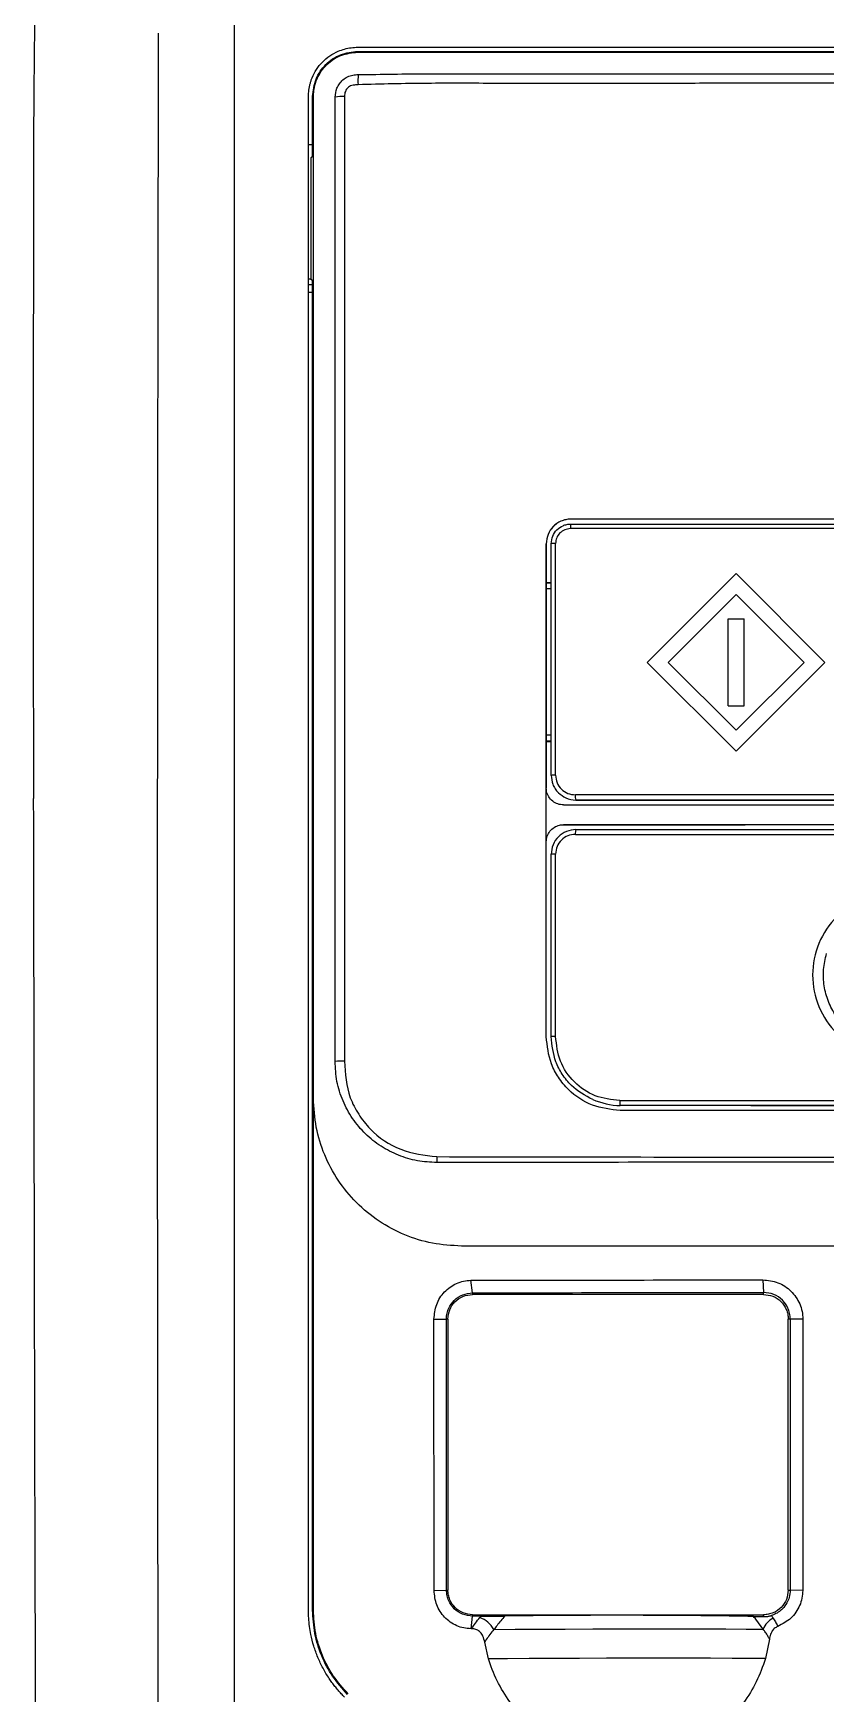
# Model space of a CAD drawing. Extents: x 86 to 639, y 68 to 658.
# Drawn here: x 287.3 to 319.5, y 374.1 to 441.5 of the extents above; entities that cross this region are included whole.
import ezdxf

# ---------------------------------------------------------------- set-up
doc = ezdxf.new("R2010")
doc.units = 0
doc.layers.get('0').update_dxf_attribs({"linetype": 'CONTINUOUS'})

msp = doc.modelspace()

# ---------------------------------------------------------------- linework, layer by layer
at = {"color": 7, "linetype": 'CONTINUOUS'}
for p, q in [((300.485, 440.781), (300.485, 440.749)), ((298.653, 438.949), (298.685, 438.949)), ((298.653, 436.498), (298.653, 438.949)), ((298.485, 436.998), (298.653, 436.998)), ((298.585, 436.464), (298.576, 431.536)), ((298.653, 436.498), (298.585, 436.464)), ((298.576, 431.536), (298.485, 431.536)), ((298.576, 431.536), (298.653, 431.498)), ((298.653, 431.303), (298.485, 431.303)), ((298.653, 430.998), (298.485, 430.998)), ((309.127, 421.798), (309.127, 421.798)), ((308.127, 420.798), (308.127, 420.798)), ((308.127, 420.798), (308.127, 419.233)), ((308.327, 411.398), (308.327, 420.798)), ((308.506, 411.407), (308.506, 420.811)), ((308.127, 419.198), (308.127, 419.233)), ((308.127, 419.233), (308.327, 419.233)), ((308.127, 419.198), (308.127, 412.798)), ((308.327, 419.198), (308.127, 419.198)), ((315.827, 419.587), (312.224, 415.985)), ((319.429, 415.985), (315.827, 419.587)), ((319.429, 415.985), (315.827, 419.587)), ((308.327, 418.963), (308.127, 418.963)), ((315.827, 418.739), (313.073, 415.985)), ((315.827, 418.739), (313.073, 415.985)), ((318.58, 415.985), (315.827, 418.739)), ((315.498, 414.218), (315.498, 417.751)), ((315.498, 417.751), (316.155, 417.751)), ((316.155, 414.218), (316.155, 417.751)), ((316.155, 414.218), (316.155, 417.751)), ((312.224, 415.985), (315.827, 412.382)), ((313.073, 415.985), (315.827, 413.231)), ((313.073, 415.985), (315.827, 413.231)), ((315.827, 412.382), (319.429, 415.985)), ((315.827, 412.382), (319.429, 415.985)), ((315.827, 413.231), (318.58, 415.985)), ((315.498, 414.218), (316.155, 414.218)), ((315.498, 414.218), (316.155, 414.218)), ((308.327, 413.033), (308.127, 413.033)), ((308.127, 412.798), (308.127, 412.763)), ((308.127, 412.798), (308.327, 412.798)), ((308.127, 412.763), (308.127, 410.898)), ((308.327, 412.763), (308.127, 412.763)), ((308.127, 410.198), (308.127, 410.898)), ((308.127, 410.898), (308.127, 410.898)), ((308.926, 410.482), (308.926, 410.482)), ((308.127, 409.398), (308.127, 410.198)), ((309.327, 410.398), (321.527, 410.398)), ((308.127, 408.698), (308.127, 409.398)), ((308.827, 409.398), (316.192, 409.398)), ((308.827, 409.398), (308.827, 409.398)), ((316.227, 409.398), (316.192, 409.398)), ((322.627, 409.398), (316.227, 409.398)), ((308.127, 408.698), (308.127, 408.698)), ((308.127, 400.798), (308.127, 408.698)), ((308.327, 400.798), (308.327, 408.198)), ((308.506, 400.802), (308.506, 408.206)), ((308.127, 400.798), (308.127, 400.798)), ((316.427, 397.998), (311.127, 397.998)), ((311.127, 397.998), (311.127, 397.998)), ((316.427, 397.998), (322.427, 397.998)), ((316.427, 397.998), (316.427, 397.998)), ((305.139, 390.397), (305.075, 390.906)), ((316.907, 390.926), (316.939, 390.416)), ((305.139, 390.397), (305.139, 390.374)), ((305.139, 390.374), (305.139, 390.334)), ((316.939, 390.334), (305.139, 390.334)), ((316.939, 390.416), (316.939, 390.394)), ((316.939, 390.334), (316.939, 390.394)), ((303.574, 389.332), (304.079, 389.334)), ((303.577, 378.322), (303.574, 389.332)), ((304.082, 378.334), (304.079, 389.334)), ((304.102, 389.334), (304.079, 389.334)), ((304.139, 389.334), (304.102, 389.334)), ((304.139, 389.334), (304.139, 378.334)), ((317.939, 378.334), (317.939, 389.334)), ((318, 389.334), (317.939, 389.334)), ((318, 389.334), (318.023, 389.334)), ((318.023, 389.334), (318.02, 378.334)), ((318.532, 389.333), (318.023, 389.334)), ((318.532, 389.333), (318.529, 378.32)), ((303.577, 378.322), (304.082, 378.334)), ((304.082, 378.334), (304.105, 378.334)), ((304.105, 378.334), (304.139, 378.334)), ((317.939, 378.334), (317.997, 378.334)), ((317.997, 378.334), (318.02, 378.334)), ((318.529, 378.32), (318.02, 378.334)), ((298.653, 377.52), (298.685, 377.52)), ((305.076, 376.766), (305.139, 377.275)), ((305.105, 376.766), (305.076, 376.766)), ((305.139, 377.334), (305.139, 377.298)), ((305.139, 377.334), (316.939, 377.334)), ((305.139, 377.298), (305.139, 377.275)), ((305.476, 377.274), (305.139, 377.275)), ((316.534, 377.264), (316.939, 377.257)), ((316.939, 377.278), (316.939, 377.334)), ((316.939, 377.257), (316.939, 377.278)), ((305.781, 375.543), (305.63, 376.219)), ((317.179, 376.346), (317.019, 375.554))]:
    msp.add_line(p, q, dxfattribs=at)
msp.add_line((287.347, 409.48), (287.329, 410.462))
at = {"color": 7, "linetype": 'CONTINUOUS', "flags": 128}
for points in [[(306.005, 376.738), (306.862, 376.744), (307.834, 376.75), (308.893, 376.754), (310.012, 376.758), (311.158, 376.76), (312.301, 376.761), (313.41, 376.761), (314.454, 376.759), (315.404, 376.757), (316.235, 376.753), (316.923, 376.748)], [(317.019, 375.554), (316.413, 375.559), (315.665, 375.563), (314.793, 375.567), (313.822, 375.569), (312.776, 375.569), (311.685, 375.569), (310.576, 375.567), (309.48, 375.564), (308.425, 375.56), (307.44, 375.555), (306.551, 375.55), (305.781, 375.543)]]:
    msp.add_lwpolyline(points, dxfattribs=at)
at = {"color": 7, "linetype": 'CONTINUOUS'}
for centre, radius, start, end in [((302.069, 439.617), 1.579, 171.94397, 186.80695), ((299.932, 436.801), 2.152, 89.66461, 99.68845), ((309.571, 421.456), 0.466, 162.22845, 185.39716), ((308.464, 420.165), 0.648, 86.33132, 102.26345), ((308.464, 410.47), 0.938, 87.45564, 98.41955), ((309.327, 411.398), 1, 246.35715, 270.00002), ((309.847, 410.554), 0.543, 174.36854, 196.64977), ((309.79, 409.052), 0.486, 162.54706, 185.4479), ((308.464, 407.096), 1.111, 87.85241, 97.10148), ((308.464, 398.873), 1.93, 88.7645, 94.07642), ((299.991, 387.588), 12.212, 90.24394, 91.98024), ((311.674, 398.15), 0.568, 174.85234, 195.55204), ((307.073, 395.869), 3.386, 179.05833, 183.16012), ((304.991, 376.124), 1.185, 31.20319, 68.06238), ((317.777, 376.397), 0.923, 119.33563, 157.69543)]:
    msp.add_arc(centre, radius, start, end, dxfattribs=at)
msp.add_arc((311.256, 401.268), 3.273, 247.6246, 267.74419)
msp.add_ellipse((311.039, 377.19), major_axis=(6.942, 0), ratio=0.017452, start_param=0.657499, end_param=2.294467, dxfattribs=at)
for points, knots in [([(295.485, 364.364), (295.485, 365.089), (295.485, 366.655), (295.485, 369.177), (295.485, 372.046), (295.485, 375.263), (295.485, 378.828), (295.485, 382.74), (295.485, 387), (295.485, 391.608), (295.485, 396.563), (295.485, 401.865), (295.486, 406.819), (295.486, 411.308), (295.486, 415.217), (295.486, 419.124), (295.486, 423.029), (295.486, 426.931), (295.486, 430.83), (295.486, 434.725), (295.486, 438.616), (295.486, 442.502), (295.485, 446.385), (295.485, 448.968), (295.485, 450.26)], [0, 0, 0, 0, 0.0252983, 0.0546273, 0.0879869, 0.1253769, 0.1667975, 0.2122489, 0.2617316, 0.3152469, 0.3727966, 0.4343818, 0.5000013, 0.545461, 0.5909202, 0.6363784, 0.6818353, 0.7272907, 0.7727445, 0.8181969, 0.8636482, 0.9090987, 0.9545491, 1, 1, 1, 1]), ([(287.436, 444.253), (287.435, 444.214), (287.431, 444.133), (287.427, 443.999), (287.422, 443.85), (287.417, 443.684), (287.412, 443.5), (287.407, 443.297), (287.401, 443.075), (287.391, 442.634), (287.378, 441.918), (287.364, 440.999), (287.352, 439.847), (287.344, 438.815), (287.338, 437.802), (287.336, 437.222), (287.334, 436.682), (287.332, 436.186), (287.332, 435.869), (287.332, 435.719)], [0, 0, 0, 0, 0.026582, 0.054502, 0.083761, 0.11436, 0.146301, 0.179584, 0.214209, 0.250174, 0.375164, 0.500065, 0.572731, 0.749847, 0.808703, 0.863146, 0.913174, 0.958791, 1, 1, 1, 1]), ([(292.417, 360.769), (292.416, 361.328), (292.413, 362.492), (292.409, 364.307), (292.405, 366.261), (292.401, 368.354), (292.396, 370.586), (292.392, 372.957), (292.388, 375.467), (292.384, 378.117), (292.379, 381.542), (292.374, 385.741), (292.37, 390.712), (292.367, 395.814), (292.366, 400.49), (292.366, 404.695), (292.367, 408.387), (292.369, 412.077), (292.371, 415.767), (292.374, 419.455), (292.378, 423.14), (292.382, 426.823), (292.387, 430.503), (292.393, 434.18), (292.399, 437.852), (292.404, 440.297), (292.406, 441.519)], [0, 0, 0, 0, 0.020898, 0.043502, 0.067812, 0.093828, 0.121551, 0.150979, 0.182113, 0.214953, 0.249498, 0.309369, 0.370826, 0.433869, 0.498501, 0.544091, 0.589683, 0.635276, 0.68087, 0.726464, 0.772058, 0.817651, 0.863243, 0.908833, 0.954419, 1, 1, 1, 1]), ([(298.485, 438.949), (298.486, 438.993), (298.488, 439.081), (298.5, 439.211), (298.521, 439.339), (298.55, 439.466), (298.587, 439.59), (298.661, 439.791), (298.8, 440.057), (299.044, 440.358), (299.342, 440.609), (299.654, 440.779), (299.948, 440.882), (300.215, 440.939), (300.395, 440.946), (300.485, 440.949)], [0, 0, 0, 0, 0.04209, 0.083693, 0.124984, 0.166142, 0.207347, 0.248779, 0.370004, 0.491074, 0.614823, 0.73968, 0.826817, 0.913054, 1, 1, 1, 1]), ([(298.653, 438.949), (298.681, 439.19), (298.722, 439.551), (298.954, 439.978), (299.181, 440.258), (299.461, 440.484), (299.887, 440.714), (300.246, 440.754), (300.485, 440.781)], [0, 0, 0, 0, 0.250029, 0.37618, 0.500144, 0.623794, 0.749996, 1, 1, 1, 1]), ([(298.685, 438.949), (298.693, 439.072), (298.707, 439.317), (298.857, 439.776), (299.193, 440.27), (299.791, 440.673), (300.252, 440.724), (300.485, 440.749)], [0, 0, 0, 0, 0.130706, 0.261071, 0.509088, 0.751428, 1, 1, 1, 1]), ([(300.485, 440.949), (300.929, 440.949), (301.822, 440.949), (303.172, 440.949), (304.537, 440.949), (305.92, 440.949), (307.319, 440.949), (308.734, 440.949), (310.166, 440.949), (311.614, 440.949), (313.079, 440.949), (314.56, 440.949), (316.058, 440.949), (317.571, 440.949), (319.101, 440.949), (320.647, 440.949), (322.208, 440.949), (323.786, 440.949), (325.379, 440.949), (326.988, 440.949), (328.065, 440.949), (328.607, 440.949)], [0, 0, 0, 0, 0.047719, 0.095984, 0.144794, 0.194151, 0.244053, 0.294501, 0.345495, 0.397035, 0.449121, 0.501753, 0.554932, 0.608656, 0.662926, 0.717742, 0.773104, 0.82901, 0.885462, 0.942459, 1, 1, 1, 1]), ([(300.485, 440.781), (301.314, 440.781), (303.094, 440.781), (305.958, 440.782), (309.199, 440.782), (312.729, 440.782), (316.656, 440.782), (320.732, 440.782), (324.794, 440.781), (327.378, 440.781), (328.607, 440.781)], [0, 0, 0, 0, 0.0890461, 0.1913389, 0.3068826, 0.4356812, 0.5681564, 0.7254172, 0.8693677, 1, 1, 1, 1]), ([(300.485, 440.749), (302.815, 440.749), (307.473, 440.748), (314.503, 440.748), (321.55, 440.749), (326.254, 440.749), (328.607, 440.749)], [0, 0, 0, 0, 0.249992, 0.499989, 0.749994, 1, 1, 1, 1]), ([(299.57, 438.923), (299.583, 439.047), (299.603, 439.239), (299.734, 439.473), (299.877, 439.635), (300.062, 439.758), (300.28, 439.833), (300.429, 439.836), (300.506, 439.838)], [0, 0, 0, 0, 0.250746, 0.391057, 0.539916, 0.688769, 0.840521, 1, 1, 1, 1]), ([(300.501, 439.43), (300.432, 439.425), (300.328, 439.417), (300.191, 439.385), (300.1, 439.33), (300.027, 439.253), (299.957, 439.129), (299.95, 439.024), (299.944, 438.954)], [0, 0, 0, 0, 0.251045, 0.376102, 0.501305, 0.626177, 0.751313, 1, 1, 1, 1]), ([(328.607, 439.488), (326.256, 439.487), (321.555, 439.486), (315.92, 439.485), (311.703, 439.484), (308.895, 439.485), (306.091, 439.479), (303.292, 439.497), (301.431, 439.452), (300.501, 439.43)], [0, 0, 0, 0, 0.249993, 0.499992, 0.599998, 0.700006, 0.800016, 0.900027, 1, 1, 1, 1]), ([(300.506, 439.838), (301.446, 439.853), (303.313, 439.882), (306.123, 439.871), (308.922, 439.874), (311.727, 439.873), (315.938, 439.874), (321.564, 439.875), (326.259, 439.875), (328.607, 439.875)], [0, 0, 0, 0, 0.101325, 0.20118, 0.301036, 0.400891, 0.500746, 0.750373, 1, 1, 1, 1]), ([(298.485, 377.52), (298.485, 387.769), (298.485, 398.03), (298.485, 418.526), (298.485, 428.76), (298.485, 438.949)], [0, 0, 0, 0, 0.5, 0.5, 1, 1, 1, 1]), ([(298.685, 398.298), (298.685, 402.824), (298.685, 411.877), (298.685, 425.438), (298.685, 434.446), (298.685, 438.949)], [0, 0, 0, 0, 0.333346, 0.666686, 1, 1, 1, 1]), ([(299.569, 399.793), (299.569, 403.061), (299.57, 409.597), (299.57, 419.387), (299.568, 429.167), (299.569, 435.669), (299.57, 438.923)], [0, 0, 0, 0, 0.250038, 0.500021, 0.749775, 1, 1, 1, 1]), ([(299.944, 438.954), (299.944, 435.701), (299.943, 429.194), (299.943, 419.408), (299.942, 409.609), (299.94, 403.069), (299.939, 399.8)], [0, 0, 0, 0, 0.25001, 0.500014, 0.750011, 1, 1, 1, 1]), ([(298.653, 377.52), (298.653, 378.039), (298.653, 379.249), (298.653, 381.325), (298.653, 383.921), (298.653, 386.715), (298.653, 389.628), (298.653, 392.585), (298.653, 395.105), (298.653, 397.106), (298.653, 398.505), (298.653, 399.95), (298.653, 401.439), (298.653, 402.972), (298.653, 406.119), (298.653, 410.707), (298.653, 416.566), (298.653, 421.959), (298.653, 426.885), (298.653, 430.012), (298.653, 431.498)], [0, 0, 0, 0, 0.028795, 0.067221, 0.115278, 0.172964, 0.222316, 0.277037, 0.337128, 0.362204, 0.388109, 0.414842, 0.442404, 0.470794, 0.500013, 0.617143, 0.725705, 0.825701, 0.917132, 1, 1, 1, 1]), ([(309.127, 421.798), (309.056, 421.794), (308.917, 421.785), (308.663, 421.7), (308.395, 421.514), (308.171, 421.186), (308.142, 420.929), (308.127, 420.798)], [0, 0, 0, 0, 0.136766, 0.267261, 0.508509, 0.750977, 1, 1, 1, 1]), ([(308.327, 420.798), (308.339, 420.904), (308.363, 421.114), (308.546, 421.376), (308.762, 421.522), (308.961, 421.588), (309.071, 421.595), (309.127, 421.598)], [0, 0, 0, 0, 0.2526534, 0.4996444, 0.7374266, 0.8657349, 1, 1, 1, 1]), ([(308.576, 421.633), (308.508, 421.585), (308.418, 421.521), (308.358, 421.431), (308.344, 421.409)], [0, 0, 0, 0, 0.758396, 1, 1, 1, 1]), ([(309.107, 421.412), (309.028, 421.403), (308.872, 421.384), (308.672, 421.246), (308.533, 421.047), (308.515, 420.89), (308.506, 420.811)], [0, 0, 0, 0, 0.250012, 0.499871, 0.749914, 1, 1, 1, 1]), ([(321.52, 421.412), (319.447, 421.412), (315.303, 421.412), (311.172, 421.412), (309.107, 421.412)], [0, 0, 0, 0, 0.4999974, 1, 1, 1, 1]), ([(328.607, 421.798), (325.342, 421.798), (318.836, 421.798), (312.355, 421.798), (309.127, 421.798)], [0, 0, 0, 0, 0.501881, 1, 1, 1, 1]), ([(322.027, 421.798), (319.867, 421.798), (315.559, 421.798), (311.267, 421.798), (309.127, 421.798)], [0, 0, 0, 0, 0.501491, 1, 1, 1, 1]), ([(309.127, 421.598), (311.185, 421.598), (315.311, 421.598), (319.451, 421.598), (321.527, 421.598)], [0, 0, 0, 0, 0.498759, 1, 1, 1, 1]), ([(308.127, 400.798), (308.127, 404.143), (308.127, 410.815), (308.127, 417.476), (308.127, 420.798)], [0, 0, 0, 0, 0.501379, 1, 1, 1, 1]), ([(308.327, 411.398), (308.339, 411.276), (308.359, 411.086), (308.481, 410.852), (308.645, 410.641), (308.818, 410.545), (308.928, 410.485)], [0, 0, 0, 0, 0.314105, 0.490411, 0.679132, 1, 1, 1, 1]), ([(308.506, 411.407), (308.518, 411.302), (308.542, 411.092), (308.728, 410.827), (308.992, 410.643), (309.202, 410.619), (309.307, 410.607)], [0, 0, 0, 0, 0.249923, 0.499881, 0.74991, 1, 1, 1, 1]), ([(308.827, 410.198), (308.748, 410.206), (308.589, 410.221), (308.379, 410.344), (308.22, 410.523), (308.138, 410.72), (308.13, 410.848), (308.127, 410.898)], [0, 0, 0, 0, 0.216296, 0.432583, 0.649021, 0.864771, 1, 1, 1, 1]), ([(321.519, 410.607), (319.481, 410.607), (315.403, 410.607), (311.339, 410.607), (309.307, 410.607)], [0, 0, 0, 0, 0.499998, 1, 1, 1, 1]), ([(308.827, 410.198), (311.018, 410.198), (315.41, 410.198), (319.818, 410.198), (322.027, 410.198)], [0, 0, 0, 0, 0.498834, 1, 1, 1, 1]), ([(321.527, 410.398), (319.487, 410.398), (315.413, 410.398), (311.353, 410.398), (309.327, 410.398)], [0, 0, 0, 0, 0.5007944, 1, 1, 1, 1]), ([(287.5, 349.432), (287.497, 350.251), (287.491, 351.876), (287.482, 354.298), (287.473, 356.687), (287.465, 359.042), (287.457, 361.364), (287.449, 363.652), (287.435, 367.795), (287.417, 373.712), (287.396, 381.341), (287.378, 388.726), (287.367, 394.492), (287.36, 398.71), (287.356, 401.437), (287.352, 404.139), (287.349, 406.817), (287.348, 408.595), (287.347, 409.48)], [0, 0, 0, 0, 0.041372, 0.082141, 0.122308, 0.161873, 0.200839, 0.239205, 0.276972, 0.409013, 0.535936, 0.658276, 0.77694, 0.822429, 0.867476, 0.912083, 0.956257, 1, 1, 1, 1]), ([(308.127, 408.698), (308.134, 408.776), (308.15, 408.933), (308.269, 409.141), (308.445, 409.3), (308.642, 409.385), (308.773, 409.394), (308.827, 409.398)], [0, 0, 0, 0, 0.213034, 0.426079, 0.639099, 0.852903, 1, 1, 1, 1]), ([(309.327, 409.198), (309.196, 409.183), (308.935, 409.153), (308.604, 408.922), (308.372, 408.591), (308.342, 408.329), (308.327, 408.198)], [0, 0, 0, 0, 0.249767, 0.499632, 0.750877, 1, 1, 1, 1]), ([(328.607, 409.398), (325.292, 409.398), (318.686, 409.398), (312.106, 409.398), (308.827, 409.398)], [0, 0, 0, 0, 0.501641, 1, 1, 1, 1]), ([(309.327, 409.198), (312.527, 409.198), (318.942, 409.198), (325.38, 409.198), (328.607, 409.198)], [0, 0, 0, 0, 0.498959, 1, 1, 1, 1]), ([(309.307, 409.006), (309.202, 408.994), (308.993, 408.969), (308.728, 408.786), (308.542, 408.521), (308.518, 408.311), (308.506, 408.206)], [0, 0, 0, 0, 0.250011, 0.499888, 0.749924, 1, 1, 1, 1]), ([(309.307, 409.006), (312.517, 409.006), (318.938, 409.006), (325.384, 409.006), (328.607, 409.006)], [0, 0, 0, 0, 0.500001, 1, 1, 1, 1]), ([(325.646, 403.3), (325.594, 402.859), (325.49, 401.981), (324.718, 400.86), (323.605, 400.123), (322.288, 399.851), (320.973, 400.12), (319.851, 400.86), (319.11, 401.982), (318.84, 403.298), (319.11, 404.613), (319.847, 405.735), (320.968, 406.476), (322.285, 406.748), (323.605, 406.479), (324.718, 405.739), (325.49, 404.619), (325.594, 403.74), (325.646, 403.3)], [0, 0, 0, 0, 0.0626922, 0.1250208, 0.1874642, 0.2499036, 0.3122365, 0.37492, 0.4376025, 0.4999483, 0.5624015, 0.6248299, 0.6871641, 0.74983, 0.8124964, 0.8748685, 0.9372635, 1, 1, 1, 1]), ([(322.096, 400.381), (321.877, 400.411), (321.438, 400.47), (320.83, 400.743), (320.294, 401.13), (319.857, 401.628), (319.548, 402.214), (319.379, 402.855), (319.342, 403.523), (319.445, 403.954), (319.496, 404.17)], [0, 0, 0, 0, 0.1255739, 0.2505137, 0.3751348, 0.4996236, 0.6242266, 0.7491155, 0.874317, 1, 1, 1, 1]), ([(311.127, 397.798), (310.741, 397.841), (309.97, 397.928), (309.125, 398.503), (308.612, 399.124), (308.23, 399.835), (308.167, 400.42), (308.127, 400.798)], [0, 0, 0, 0, 0.245764, 0.491331, 0.62924, 0.76015, 1, 1, 1, 1]), ([(310.01, 398.242), (309.703, 398.41), (309.221, 398.676), (308.767, 399.26), (308.419, 399.912), (308.363, 400.45), (308.327, 400.798)], [0, 0, 0, 0, 0.3209617, 0.5048655, 0.6795531, 1, 1, 1, 1]), ([(311.108, 398.201), (310.768, 398.24), (310.087, 398.318), (309.227, 398.918), (308.624, 399.777), (308.545, 400.461), (308.506, 400.802)], [0, 0, 0, 0, 0.250088, 0.500124, 0.75009, 1, 1, 1, 1]), ([(303.692, 395.683), (303.427, 395.698), (302.896, 395.728), (302.128, 395.966), (301.413, 396.331), (300.777, 396.834), (300.252, 397.46), (299.862, 398.183), (299.605, 398.97), (299.581, 399.52), (299.569, 399.793)], [0, 0, 0, 0, 0.123062, 0.246493, 0.370381, 0.495138, 0.620713, 0.746982, 0.874581, 1, 1, 1, 1]), ([(299.939, 399.8), (299.976, 399.293), (300.032, 398.532), (300.501, 397.631), (301.121, 396.844), (302.19, 396.105), (303.188, 395.985), (303.687, 395.925)], [0, 0, 0, 0, 0.249425, 0.374868, 0.500297, 0.750106, 1, 1, 1, 1]), ([(304.685, 392.298), (304.291, 392.32), (303.506, 392.365), (302.374, 392.722), (301.327, 393.278), (300.41, 394.033), (299.659, 394.949), (299.109, 395.987), (298.752, 397.116), (298.708, 397.903), (298.685, 398.298)], [0, 0, 0, 0, 0.125716, 0.250751, 0.376261, 0.50281, 0.627543, 0.751127, 0.874825, 1, 1, 1, 1]), ([(298.685, 377.52), (298.685, 380.983), (298.685, 387.908), (298.685, 394.834), (298.685, 398.298)], [0, 0, 0, 0, 0.49998, 1, 1, 1, 1]), ([(311.108, 398.201), (314.02, 398.201), (319.843, 398.202), (325.686, 398.202), (328.607, 398.202)], [0, 0, 0, 0, 0.5, 1, 1, 1, 1]), ([(328.607, 397.998), (325.688, 397.998), (319.852, 397.998), (314.035, 397.998), (311.127, 397.998)], [0, 0, 0, 0, 0.500075, 1, 1, 1, 1]), ([(328.607, 397.798), (325.688, 397.798), (319.852, 397.798), (314.035, 397.798), (311.127, 397.798)], [0, 0, 0, 0, 0.500043, 1, 1, 1, 1]), ([(303.687, 395.925), (306.444, 395.92), (311.959, 395.908), (320.276, 395.91), (325.83, 395.907), (328.607, 395.906)], [0, 0, 0, 0, 0.33333, 0.666664, 1, 1, 1, 1]), ([(328.607, 395.698), (326.524, 395.697), (322.36, 395.697), (316.12, 395.695), (309.891, 395.696), (305.759, 395.687), (303.692, 395.683)], [0, 0, 0, 0, 0.249974, 0.499948, 0.749914, 1, 1, 1, 1]), ([(328.607, 392.298), (325.925, 392.298), (320.578, 392.298), (312.595, 392.298), (307.316, 392.298), (304.685, 392.298)], [0, 0, 0, 0, 0.335384, 0.668719, 1, 1, 1, 1]), ([(303.574, 389.332), (303.595, 389.534), (303.638, 389.938), (303.976, 390.461), (304.392, 390.756), (304.774, 390.885), (304.974, 390.899), (305.075, 390.906)], [0, 0, 0, 0, 0.24966, 0.499226, 0.748856, 0.874405, 1, 1, 1, 1]), ([(305.075, 390.906), (307.042, 390.91), (310.977, 390.918), (314.931, 390.923), (316.907, 390.926)], [0, 0, 0, 0, 0.500001, 1, 1, 1, 1]), ([(316.907, 390.926), (317.118, 390.902), (317.539, 390.856), (318.08, 390.493), (318.383, 390.052), (318.513, 389.649), (318.526, 389.438), (318.532, 389.333)], [0, 0, 0, 0, 0.249987, 0.499743, 0.749311, 0.874661, 1, 1, 1, 1]), ([(304.079, 389.334), (304.084, 389.414), (304.094, 389.567), (304.189, 389.834), (304.387, 390.116), (304.731, 390.35), (305.003, 390.381), (305.139, 390.397)], [0, 0, 0, 0, 0.142779, 0.274806, 0.505799, 0.752911, 1, 1, 1, 1]), ([(304.139, 389.334), (304.154, 389.465), (304.183, 389.723), (304.411, 390.053), (304.74, 390.287), (305.006, 390.318), (305.139, 390.334)], [0, 0, 0, 0, 0.248758, 0.493739, 0.74536, 1, 1, 1, 1]), ([(305.139, 390.397), (307.102, 390.401), (311.026, 390.409), (314.968, 390.414), (316.939, 390.416)], [0, 0, 0, 0, 0.5, 1, 1, 1, 1]), ([(318.023, 389.334), (318.018, 389.413), (318.008, 389.566), (317.916, 389.834), (317.718, 390.123), (317.366, 390.368), (317.082, 390.4), (316.939, 390.416)], [0, 0, 0, 0, 0.139662, 0.269296, 0.497549, 0.748909, 1, 1, 1, 1]), ([(316.939, 390.334), (317.069, 390.32), (317.327, 390.291), (317.659, 390.064), (317.846, 389.79), (317.928, 389.535), (317.936, 389.401), (317.939, 389.334)], [0, 0, 0, 0, 0.247412, 0.491701, 0.743307, 0.87174, 1, 1, 1, 1]), ([(305.076, 376.766), (304.976, 376.773), (304.777, 376.786), (304.397, 376.912), (303.981, 377.203), (303.641, 377.721), (303.598, 378.121), (303.577, 378.322)], [0, 0, 0, 0, 0.125558, 0.251091, 0.500807, 0.750376, 1, 1, 1, 1]), ([(305.139, 377.275), (305.002, 377.291), (304.73, 377.323), (304.384, 377.559), (304.188, 377.842), (304.096, 378.109), (304.087, 378.258), (304.082, 378.334)], [0, 0, 0, 0, 0.250743, 0.495623, 0.731913, 0.862071, 1, 1, 1, 1]), ([(305.139, 377.334), (305.01, 377.349), (304.753, 377.377), (304.42, 377.603), (304.233, 377.878), (304.151, 378.133), (304.143, 378.267), (304.139, 378.334)], [0, 0, 0, 0, 0.246719, 0.49084, 0.742792, 0.871479, 1, 1, 1, 1]), ([(317.939, 378.334), (317.925, 378.204), (317.896, 377.946), (317.669, 377.614), (317.394, 377.427), (317.14, 377.346), (317.006, 377.338), (316.939, 377.334)], [0, 0, 0, 0, 0.247848, 0.492269, 0.743698, 0.871936, 1, 1, 1, 1]), ([(318.02, 378.334), (318.012, 378.234), (317.998, 378.054), (317.887, 377.794), (317.734, 377.586), (317.541, 377.429), (317.384, 377.345), (317.288, 377.313), (317.261, 377.303)], [0, 0, 0, 0, 0.218305, 0.393446, 0.613296, 0.777133, 0.935963, 1, 1, 1, 1]), ([(318.529, 378.32), (318.523, 378.215), (318.51, 378.006), (318.378, 377.608), (318.079, 377.157), (317.707, 376.961), (317.521, 376.862)], [0, 0, 0, 0, 0.167162, 0.334313, 0.667111, 1, 1, 1, 1]), ([(299.95, 373.985), (299.904, 374.032), (299.812, 374.126), (299.681, 374.274), (299.556, 374.426), (299.437, 374.583), (299.269, 374.825), (299.067, 375.161), (298.858, 375.602), (298.693, 376.063), (298.587, 376.486), (298.525, 376.863), (298.491, 377.191), (298.487, 377.41), (298.485, 377.52)], [0, 0, 0, 0, 0.05048, 0.100794, 0.151019, 0.201237, 0.251526, 0.375866, 0.500085, 0.624339, 0.748588, 0.832355, 0.916035, 1, 1, 1, 1]), ([(300.069, 374.104), (299.857, 374.341), (299.435, 374.813), (298.996, 375.659), (298.707, 376.569), (298.671, 377.202), (298.653, 377.52)], [0, 0, 0, 0, 0.251469, 0.500073, 0.748619, 1, 1, 1, 1]), ([(300.091, 374.126), (299.881, 374.362), (299.462, 374.831), (299.026, 375.672), (298.739, 376.575), (298.703, 377.204), (298.685, 377.52)], [0, 0, 0, 0, 0.251471, 0.500068, 0.748609, 1, 1, 1, 1]), ([(305.105, 376.766), (305.105, 376.766), (305.152, 376.841), (305.255, 376.997), (305.373, 377.146), (305.434, 377.223)], [0, 0, 0, 0, 0.000089, 0.486132, 1, 1, 1, 1]), ([(305.63, 376.219), (305.613, 376.303), (305.583, 376.447), (305.464, 376.625), (305.318, 376.731), (305.188, 376.763), (305.12, 376.765), (305.105, 376.766)], [0, 0, 0, 0, 0.305562, 0.527666, 0.751343, 0.944216, 1, 1, 1, 1]), ([(305.434, 377.223), (305.448, 377.24), (305.462, 377.257), (305.476, 377.274), (305.476, 377.274)], [0, 0, 0, 0, 0.9992819, 1, 1, 1, 1]), ([(305.476, 377.274), (305.573, 377.274), (305.812, 377.274), (306.145, 377.277), (306.35, 377.28), (306.442, 377.281)], [0, 0, 0, 0, 0.268063, 0.666554, 1, 1, 1, 1]), ([(306.005, 376.738), (305.95, 376.67), (305.84, 376.535), (305.718, 376.361), (305.652, 376.254), (305.63, 376.219)], [0, 0, 0, 0, 0.400075, 0.799825, 1, 1, 1, 1]), ([(306.442, 377.281), (306.336, 377.156), (306.185, 376.977), (306.046, 376.792), (306.005, 376.738)], [0, 0, 0, 0, 0.701752, 1, 1, 1, 1]), ([(316.923, 376.748), (316.889, 376.797), (316.785, 376.947), (316.652, 377.117), (316.554, 377.24), (316.534, 377.264)], [0, 0, 0, 0, 0.2858559, 0.8572032, 1, 1, 1, 1]), ([(317.179, 376.346), (317.156, 376.39), (317.108, 376.481), (317.023, 376.615), (316.956, 376.703), (316.923, 376.748)], [0, 0, 0, 0, 0.308305, 0.654007, 1, 1, 1, 1]), ([(316.939, 377.257), (316.993, 377.259), (317.084, 377.261), (317.199, 377.285), (317.251, 377.301), (317.261, 377.303)], [0, 0, 0, 0, 0.548166, 0.919237, 1, 1, 1, 1]), ([(317.521, 376.862), (317.47, 376.836), (317.369, 376.784), (317.251, 376.631), (317.196, 376.478), (317.183, 376.375), (317.179, 376.346)], [0, 0, 0, 0, 0.261203, 0.522021, 0.867202, 1, 1, 1, 1]), ([(317.261, 377.303), (317.261, 377.303), (317.283, 377.267), (317.304, 377.235), (317.325, 377.202)], [0, 0, 0, 0, 0.0003451, 1, 1, 1, 1]), ([(317.325, 377.202), (317.357, 377.149), (317.422, 377.044), (317.485, 376.932), (317.517, 376.869), (317.521, 376.862), (317.521, 376.862)], [0, 0, 0, 0, 0.469389, 0.940865, 0.999888, 1, 1, 1, 1]), ([(317.019, 375.554), (316.906, 375.235), (316.68, 374.6), (316.143, 373.742), (315.487, 372.983), (314.708, 372.351), (313.838, 371.858), (312.899, 371.524), (311.92, 371.352), (310.928, 371.35), (309.951, 371.513), (309.016, 371.841), (308.147, 372.319), (307.371, 372.939), (306.703, 373.681), (306.171, 374.526), (305.898, 375.17), (305.79, 375.515), (305.781, 375.543)], [0, 0, 0, 0, 0.0674983, 0.1342106, 0.2009212, 0.2674503, 0.3339777, 0.4001167, 0.4662547, 0.5320991, 0.5979438, 0.6637221, 0.729502, 0.7954721, 0.8614442, 0.9277786, 0.9941144, 1, 1, 1, 1])]:
    msp.add_open_spline(points, degree=3, knots=knots, dxfattribs=at)
for points in [[(287.332, 435.719), (287.329, 433.335), (287.327, 430.949), (287.325, 428.562)], [(287.325, 428.562), (287.322, 422.529), (287.324, 416.491), (287.329, 410.462)]]:
    msp.add_open_spline(points, degree=3, dxfattribs=at)

doc.saveas('drawing.dxf')
